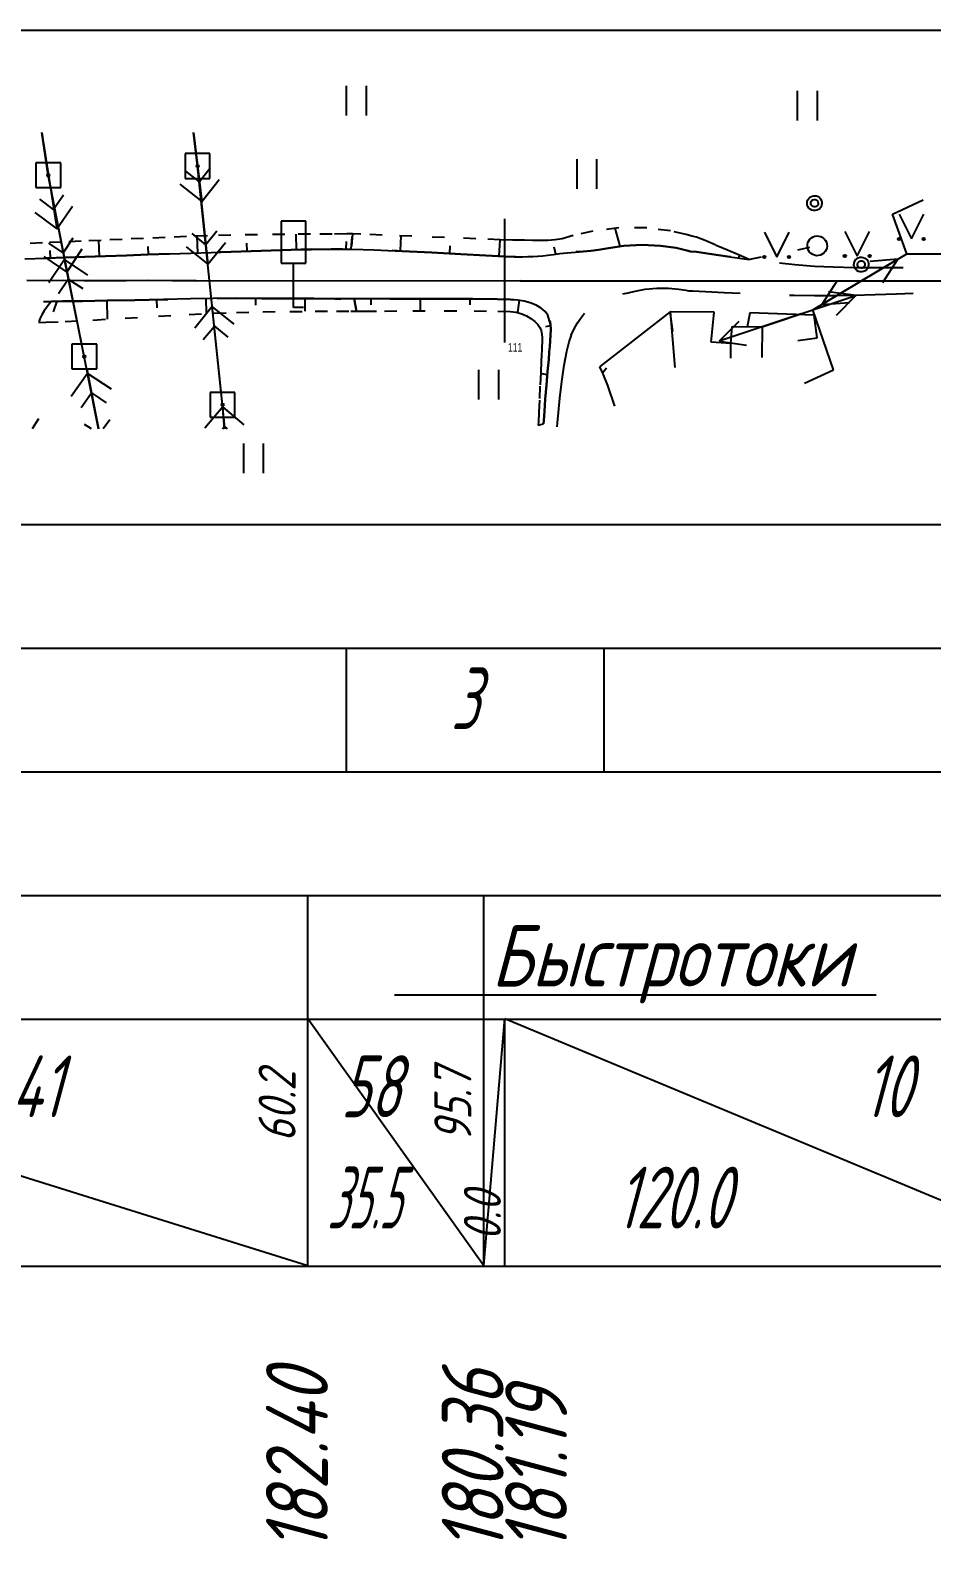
# Model space of a CAD drawing. Extents: x 2172 to 5772, y -842 to -248.
# Drawn here: x 5137.4 to 5173.9, y -671.7 to -610.6 of the extents above; entities that cross this region are included whole.
import ezdxf

# ---------------------------------------------------------------- set-up
doc = ezdxf.new("R2010")
doc.units = 0
doc.header["$MEASUREMENT"] = 0
doc.linetypes.add('CONTI', pattern=[0])
doc.linetypes.add('STROT', pattern=[1.7, 0.5, -1.2])
doc.layers.get('0').update_dxf_attribs({"linetype": 'CONTINUOUS'})
for name, color, linetype in [('DEFAULT', 7, 'CONTI'), ('OTKOSDEFAULT', 32, 'CONTI'), ('SIT_LDEFAULT', 7, 'CONTI'), ('USLZNDEFAULT', 7, 'CONTI'), ('ОТМЕТКИ_КЮВЕТОВ', 7, 'CONTINUOUS'), ('ЧЕРНЫЕ_ОТМЕТКИ', 7, 'CONTINUOUS')]:
    doc.layers.add(name, color=color, linetype=linetype)
doc.styles.add('SHRFT', font='TXT', dxfattribs={"width": 8.75})
doc.styles.add('ГОСТ', font='gost.TTF', dxfattribs={"oblique": 15, "height": 1})

# ---------------------------------------------------------------- blocks, each defined once
blk = doc.blocks.new('BL_2014')
at = {"color": 0}
for p, q in [((-2.5, 5), (0, 0)), ((0, 0), (2.5, 5))]:
    blk.add_line(p, q, dxfattribs=at)
for centre in [(-2.5, 0), (2.5, 0)]:
    blk.add_circle(centre, 0.25, dxfattribs=at)
blk = doc.blocks.new('BL_12')
at = {"color": 0}
for p, q in [((2.5, 17.5), (-2.5, 17.5)), ((-2.5, 17.5), (-2.5, 9)), ((2.5, 9), (2.5, 17.5)), ((-2.5, 9), (0, 9)), ((0, 0), (0, 9)), ((0, 9), (2.5, 9)), ((2, 0), (0, 0))]:
    blk.add_line(p, q, dxfattribs=at)
blk = doc.blocks.new('BL_27')
at = {"color": 0}
for p, q in [((2.5, 2.5), (-2.5, 2.5)), ((-2.5, 2.5), (-2.5, -2.5)), ((2.5, -2.5), (2.5, 2.5)), ((-2.5, -2.5), (2.5, -2.5))]:
    blk.add_line(p, q, dxfattribs=at)
blk.add_circle((0, 0), 0.25, dxfattribs=at)
blk = doc.blocks.new('BL_2011')
at = {"color": 0}
for p, q in [((0, 0), (0, 6)), ((4, 0), (4, 6))]:
    blk.add_line(p, q, dxfattribs=at)

msp = doc.modelspace()

# ---------------------------------------------------------------- linework, layer by layer
at = {"linetype": 'Continuous'}
for p, q in [((4736.596, -610.584), (5570.216, -610.584)), ((4736.596, -630.584), (5570.216, -630.584)), ((4736.596, -635.584), (5570.216, -635.584)), ((4736.596, -640.584), (5570.216, -640.584)), ((4736.596, -645.584), (5570.216, -645.584)), ((4736.596, -650.584), (5570.216, -650.584)), ((4736.596, -660.584), (5570.216, -660.584))]:
    msp.add_line(p, q, dxfattribs=at)
for p, q in [((5150.173, -635.584), (5150.173, -640.584)), ((5160.596, -635.584), (5160.596, -640.584))]:
    msp.add_line(p, q)
for points in [[(5148.628, -650.557), (5148.628, -645.584)], [(5155.736, -650.557), (5155.736, -645.584)], [(5171.611, -649.617), (5152.13, -649.617)]]:
    msp.add_lwpolyline(points, dxfattribs=at)
at = {"layer": 'DEFAULT', "color": 12, "linetype": 'CONTI'}
for p, q in [((5156.596, -623.215), (5156.595, -618.216)), ((5144.111, -620.716), (5157.209, -620.715)), ((5157.209, -620.716), (5157.487, -620.716)), ((5157.487, -620.716), (5157.764, -620.716)), ((5157.764, -620.716), (5158.042, -620.716)), ((5158.042, -620.716), (5158.32, -620.716)), ((5158.32, -620.716), (5158.597, -620.716)), ((5158.597, -620.716), (5158.875, -620.716)), ((5158.875, -620.716), (5159.153, -620.716)), ((5159.153, -620.716), (5159.43, -620.716)), ((5159.43, -620.716), (5159.708, -620.716)), ((5159.708, -620.716), (5159.985, -620.716)), ((5159.985, -620.716), (5160.263, -620.716)), ((5160.263, -620.716), (5160.541, -620.716)), ((5160.541, -620.716), (5160.818, -620.716)), ((5160.818, -620.716), (5161.096, -620.716)), ((5161.096, -620.716), (5161.374, -620.716)), ((5161.374, -620.716), (5161.651, -620.716)), ((5161.651, -620.716), (5161.929, -620.716)), ((5161.929, -620.716), (5162.206, -620.716)), ((5162.206, -620.716), (5162.484, -620.716)), ((5162.484, -620.716), (5162.762, -620.716)), ((5162.762, -620.716), (5163.039, -620.716)), ((5163.039, -620.716), (5163.317, -620.716)), ((5163.317, -620.716), (5163.595, -620.716)), ((5163.595, -620.716), (5163.872, -620.716)), ((5163.872, -620.716), (5164.15, -620.716)), ((5164.15, -620.716), (5164.427, -620.716)), ((5164.429, -620.716), (5263.067, -620.716))]:
    msp.add_line(p, q, dxfattribs=at)
for points in [[(5137.987, -620.716, 0), (5137.254, -620.715, 0)], [(5138.755, -620.715, 0), (5137.987, -620.716, 0)], [(5139.558, -620.717, 0), (5138.755, -620.715, 0)], [(5140.399, -620.716, 0), (5139.558, -620.717, 0)], [(5141.272, -620.716, 0), (5140.399, -620.716, 0)], [(5142.183, -620.715, 0), (5141.272, -620.716, 0)], [(5143.13, -620.716, 0), (5142.183, -620.715, 0)], [(5144.111, -620.716, 0), (5143.13, -620.716, 0)]]:
    msp.add_polyline3d(points, dxfattribs=at)
at = {"layer": 'OTKOSDEFAULT', "color": 32, "linetype": 'STROT'}
for p, q in [((5161.2, -618.582, 36.313), (5160.151, -618.71, 36.319)), ((5162.333, -618.584, 36.306), (5161.2, -618.582, 36.313)), ((5163.295, -618.701, 36.3), (5162.333, -618.584, 36.306)), ((5137.891, -619.188, 37.2), (5137.05, -619.219, 37.239)), ((5138.679, -619.155, 37.164), (5137.891, -619.188, 37.2)), ((5139.452, -619.122, 37.129), (5138.679, -619.155, 37.164)), ((5140.268, -619.085, 37.094), (5139.452, -619.122, 37.129)), ((5141.113, -619.046, 37.056), (5140.268, -619.085, 37.094)), ((5141.979, -619.007, 37.018), (5141.113, -619.046, 37.056)), ((5142.851, -618.968, 36.98), (5141.979, -619.007, 37.018)), ((5143.718, -618.932, 36.942), (5142.851, -618.968, 36.98)), ((5144.568, -618.901, 36.905), (5143.718, -618.932, 36.942)), ((5145.508, -618.878, 36.874), (5144.568, -618.901, 36.905)), ((5146.584, -618.858, 36.837), (5145.508, -618.878, 36.874)), ((5147.693, -618.844, 36.8), (5146.584, -618.858, 36.837)), ((5148.736, -618.835, 36.764), (5147.693, -618.844, 36.8)), ((5149.606, -618.829, 36.735), (5148.736, -618.835, 36.764)), ((5150.205, -618.825, 36.715), (5149.606, -618.829, 36.735)), ((5150.427, -618.825, 36.707), (5150.205, -618.825, 36.715)), ((5150.427, -618.825, 36.707), (5150.373, -619.445, 36.69)), ((5150.373, -619.445, 36.69), (5150.427, -618.825, 36.707)), ((5150.761, -618.839, 36.69), (5150.427, -618.825, 36.707)), ((5151.629, -618.874, 36.646), (5150.761, -618.839, 36.69)), ((5152.827, -618.922, 36.585), (5151.629, -618.874, 36.646)), ((5154.158, -618.975, 36.518), (5152.827, -618.922, 36.585)), ((5155.414, -619.022, 36.454), (5154.158, -618.975, 36.518)), ((5156.399, -619.058, 36.404), (5155.414, -619.022, 36.454)), ((5156.906, -619.072, 36.378), (5156.399, -619.058, 36.404)), ((5157.114, -619.074, 36.371), (5156.906, -619.072, 36.378)), ((5157.39, -619.077, 36.363), (5157.114, -619.074, 36.371)), ((5157.713, -619.085, 36.356), (5157.39, -619.077, 36.363)), ((5158.031, -619.09, 36.349), (5157.713, -619.085, 36.356)), ((5158.335, -619.089, 36.342), (5158.031, -619.09, 36.349)), ((5158.628, -619.069, 36.335), (5158.335, -619.089, 36.342)), ((5158.911, -619.023, 36.328), (5158.628, -619.069, 36.335)), ((5159.361, -618.894, 36.325), (5158.911, -619.023, 36.328)), ((5160.151, -618.71, 36.319), (5159.361, -618.894, 36.325)), ((5163.926, -618.846, 36.295), (5163.295, -618.701, 36.3)), ((5164.152, -618.913, 36.294), (5163.926, -618.846, 36.295)), ((5164.346, -618.962, 36.292), (5164.152, -618.913, 36.294)), ((5164.693, -619.096, 36.29), (5164.346, -618.962, 36.292)), ((5165.128, -619.281, 36.286), (5164.693, -619.096, 36.29)), ((5165.603, -619.48, 36.281), (5165.128, -619.281, 36.286)), ((5166.039, -619.665, 36.277), (5165.603, -619.48, 36.281)), ((5166.356, -619.8, 36.275), (5166.039, -619.665, 36.277)), ((5166.48, -619.854, 36.273), (5166.356, -619.8, 36.275)), ((5138.226, -621.582, 37.236), (5138.16, -621.666, 37.237)), ((5138.251, -621.552, 37.236), (5138.226, -621.582, 37.236)), ((5150.588, -621.946, 36.65), (5150.504, -621.455, 36.603)), ((5150.504, -621.455, 36.603), (5150.588, -621.946, 36.65)), ((5137.784, -622.26, 37.239), (5137.736, -622.407, 37.24)), ((5137.863, -622.099, 37.239), (5137.784, -622.26, 37.239)), ((5137.963, -621.939, 37.238), (5137.863, -622.099, 37.239)), ((5138.066, -621.79, 37.237), (5137.963, -621.939, 37.238)), ((5138.16, -621.666, 37.237), (5138.066, -621.79, 37.237)), ((5139.933, -622.308, 37.13), (5141.24, -622.234, 37.065)), ((5141.24, -622.234, 37.065), (5142.586, -622.153, 36.997)), ((5142.586, -622.153, 36.997), (5143.827, -622.078, 36.934)), ((5143.827, -622.078, 36.934), (5144.82, -622.028, 36.884)), ((5144.82, -622.028, 36.884), (5145.743, -621.997, 36.846)), ((5145.743, -621.997, 36.846), (5146.804, -621.976, 36.804)), ((5146.804, -621.976, 36.804), (5147.896, -621.961, 36.759)), ((5147.896, -621.961, 36.759), (5148.923, -621.953, 36.718)), ((5148.923, -621.953, 36.718), (5149.781, -621.949, 36.683)), ((5149.781, -621.949, 36.683), (5150.369, -621.946, 36.659)), ((5150.369, -621.946, 36.659), (5150.588, -621.946, 36.65)), ((5150.588, -621.946, 36.65), (5150.906, -621.945, 36.631)), ((5150.906, -621.945, 36.631), (5151.729, -621.943, 36.579)), ((5151.729, -621.943, 36.579), (5152.873, -621.94, 36.508)), ((5152.873, -621.94, 36.508), (5154.144, -621.94, 36.428)), ((5154.144, -621.94, 36.428), (5155.35, -621.942, 36.353)), ((5155.35, -621.942, 36.353), (5156.304, -621.95, 36.293)), ((5156.304, -621.95, 36.293), (5156.814, -621.964, 36.261)), ((5156.814, -621.964, 36.261), (5157.05, -621.994, 36.246)), ((5157.05, -621.994, 36.246), (5157.279, -622.053, 36.231)), ((5157.279, -622.053, 36.231), (5157.471, -622.138, 36.215)), ((5157.471, -622.138, 36.215), (5157.65, -622.246, 36.199)), ((5157.65, -622.246, 36.199), (5157.803, -622.367, 36.185)), ((5137.736, -622.407, 37.24), (5138.031, -622.395, 37.225)), ((5138.031, -622.395, 37.225), (5138.813, -622.363, 37.186)), ((5138.813, -622.363, 37.186), (5139.933, -622.308, 37.13)), ((5157.803, -622.367, 36.185), (5157.925, -622.491, 36.172)), ((5157.925, -622.491, 36.172), (5158.01, -622.609, 36.162)), ((5158.01, -622.609, 36.162), (5158.062, -622.732, 36.162)), ((5158.062, -622.732, 36.162), (5158.089, -622.876, 36.162)), ((5158.089, -622.876, 36.162), (5158.101, -623.035, 36.162)), ((5158.095, -623.375, 36.162), (5158.085, -623.544, 36.162)), ((5158.101, -623.202, 36.162), (5158.095, -623.375, 36.162)), ((5158.101, -623.035, 36.162), (5158.101, -623.202, 36.162)), ((5158.066, -623.98, 36.17), (5158.042, -624.432, 36.184)), ((5158.078, -623.707, 36.162), (5158.066, -623.98, 36.17)), ((5158.085, -623.544, 36.162), (5158.078, -623.707, 36.162)), ((5158.042, -624.432, 36.184), (5158.014, -624.985, 36.2)), ((5158.014, -624.985, 36.2), (5157.988, -625.554, 36.217)), ((5157.988, -625.554, 36.217), (5157.966, -626.06, 36.232)), ((5157.952, -626.423, 36.243), (5157.947, -626.563, 36.247)), ((5157.947, -626.563, 36.247), (5158.162, -626.503, 36.304)), ((5157.966, -626.06, 36.232), (5157.952, -626.423, 36.243))]:
    msp.add_line(p, q, dxfattribs=at)
at = {"layer": 'OTKOSDEFAULT', "color": 32}
for p, q in [((5161.254, -619.325), (5161.053, -618.593)), ((5140.191, -619.731), (5140.17, -619.09)), ((5144.173, -619.594), (5144.151, -618.917)), ((5146.17, -619.523), (5146.159, -619.195)), ((5148.17, -619.462), (5148.157, -618.841)), ((5150.171, -619.444), (5150.191, -619.136)), ((5152.37, -619.515), (5152.398, -618.904)), ((5156.366, -619.727), (5156.4, -619.058)), ((5137.17, -619.837, 37.251), (5138.024, -619.806, 37.221)), ((5138.024, -619.806, 37.221), (5138.823, -619.777, 37.193)), ((5138.209, -619.8), (5138.199, -619.489)), ((5138.823, -619.777, 37.193), (5139.606, -619.749, 37.16)), ((5139.606, -619.749, 37.16), (5140.433, -619.722, 37.125)), ((5140.433, -619.722, 37.125), (5141.287, -619.693, 37.089)), ((5141.287, -619.693, 37.089), (5142.157, -619.661, 37.052)), ((5142.157, -619.661, 37.052), (5143.027, -619.632, 37.016)), ((5142.179, -619.661), (5142.169, -619.331)), ((5143.027, -619.632, 37.016), (5143.885, -619.603, 36.98)), ((5143.885, -619.603, 36.98), (5144.712, -619.575, 36.945)), ((5144.712, -619.575, 36.945), (5145.521, -619.547, 36.909)), ((5145.521, -619.547, 36.909), (5146.33, -619.517, 36.872)), ((5146.33, -619.517, 36.872), (5147.138, -619.489, 36.836)), ((5147.138, -619.489, 36.836), (5147.947, -619.465, 36.799)), ((5147.947, -619.465, 36.799), (5148.755, -619.449, 36.763)), ((5148.755, -619.449, 36.763), (5149.564, -619.44, 36.726)), ((5149.564, -619.44, 36.726), (5150.373, -619.445, 36.69)), ((5150.373, -619.445, 36.69), (5150.4, -619.445, 36.693)), ((5150.4, -619.445, 36.693), (5151.312, -619.471, 36.642)), ((5151.312, -619.471, 36.642), (5152.44, -619.518, 36.585)), ((5152.44, -619.518, 36.585), (5153.641, -619.578, 36.523)), ((5153.641, -619.578, 36.523), (5154.808, -619.641, 36.464)), ((5154.369, -619.617), (5154.387, -619.302)), ((5154.808, -619.641, 36.464), (5155.826, -619.698, 36.412)), ((5155.826, -619.698, 36.412), (5156.584, -619.74, 36.374)), ((5156.584, -619.74, 36.374), (5156.969, -619.757, 36.354)), ((5156.969, -619.757, 36.354), (5157.132, -619.756, 36.35)), ((5157.132, -619.756, 36.35), (5157.317, -619.752, 36.345)), ((5157.317, -619.752, 36.345), (5157.522, -619.744, 36.341)), ((5157.522, -619.744, 36.341), (5157.728, -619.734, 36.336)), ((5157.728, -619.734, 36.336), (5157.931, -619.722, 36.332)), ((5157.931, -619.722, 36.332), (5158.132, -619.705, 36.328)), ((5158.132, -619.705, 36.328), (5158.332, -619.681, 36.323)), ((5158.332, -619.681, 36.323), (5158.555, -619.653, 36.321)), ((5158.555, -619.653, 36.321), (5158.82, -619.621, 36.319)), ((5158.649, -619.641), (5158.59, -619.358)), ((5158.82, -619.621, 36.319), (5159.118, -619.59, 36.316)), ((5159.118, -619.59, 36.316), (5159.435, -619.56, 36.314)), ((5159.435, -619.56, 36.314), (5159.756, -619.534, 36.311)), ((5159.756, -619.534, 36.311), (5160.074, -619.504, 36.308)), ((5160.074, -619.504, 36.308), (5160.375, -619.467, 36.306)), ((5160.375, -619.467, 36.306), (5160.788, -619.395, 36.304)), ((5160.788, -619.395, 36.304), (5161.403, -619.311, 36.302)), ((5161.403, -619.311, 36.302), (5162.143, -619.272, 36.299)), ((5162.143, -619.272, 36.299), (5162.89, -619.305, 36.296)), ((5162.89, -619.305, 36.296), (5163.521, -619.393, 36.294)), ((5163.521, -619.393, 36.294), (5163.948, -619.489, 36.292)), ((5163.948, -619.489, 36.292), (5164.104, -619.532, 36.292)), ((5164.104, -619.532, 36.292), (5164.35, -619.553, 36.29)), ((5164.35, -619.553, 36.29), (5164.87, -619.629, 36.286)), ((5164.87, -619.629, 36.286), (5165.603, -619.734, 36.28)), ((5165.603, -619.734, 36.28), (5166.48, -619.854, 36.273)), ((5166.064, -619.797), (5166.08, -619.683)), ((5138.719, -621.547, 37.214), (5138.251, -621.552, 37.236)), ((5138.476, -621.549), (5138.32, -621.971)), ((5139.504, -621.539, 37.178), (5138.719, -621.547, 37.214)), ((5140.505, -621.524, 37.132), (5139.504, -621.539, 37.178)), ((5140.49, -621.524), (5140.504, -622.277)), ((5141.63, -621.502, 37.08), (5140.505, -621.524, 37.132)), ((5142.784, -621.477, 37.027), (5141.63, -621.502, 37.08)), ((5142.5, -621.484), (5142.509, -621.82)), ((5143.871, -621.452, 36.976), (5142.784, -621.477, 37.027)), ((5144.798, -621.437, 36.933), (5143.871, -621.452, 36.976)), ((5144.501, -621.443), (5144.51, -622.044)), ((5145.714, -621.43, 36.879), (5144.798, -621.437, 36.933)), ((5146.762, -621.431, 36.816), (5145.714, -621.43, 36.879)), ((5146.502, -621.431), (5146.503, -621.708)), ((5147.845, -621.434, 36.752), (5146.762, -621.431, 36.816)), ((5148.862, -621.439, 36.691), (5147.845, -621.434, 36.752)), ((5148.504, -621.436), (5148.502, -621.955)), ((5149.711, -621.446, 36.641), (5148.862, -621.439, 36.691)), ((5150.294, -621.452, 36.606), (5149.711, -621.446, 36.641)), ((5150.504, -621.455, 36.603), (5150.294, -621.452, 36.606)), ((5150.51, -621.455, 36.593), (5150.504, -621.455, 36.603)), ((5150.827, -621.454, 36.583), (5150.51, -621.455, 36.593)), ((5151.652, -621.452, 36.558), (5150.827, -621.454, 36.583)), ((5151.172, -621.452), (5151.174, -621.699)), ((5152.799, -621.451, 36.524), (5151.652, -621.452, 36.558)), ((5154.076, -621.452, 36.485), (5152.799, -621.451, 36.524)), ((5153.172, -621.451), (5153.173, -621.94)), ((5155.299, -621.455, 36.448), (5154.076, -621.452, 36.485)), ((5155.172, -621.455), (5155.171, -621.699)), ((5156.277, -621.462, 36.419), (5155.299, -621.455, 36.448)), ((5156.822, -621.475, 36.402), (5156.277, -621.462, 36.419)), ((5157.101, -621.498, 36.404), (5156.822, -621.475, 36.402)), ((5157.37, -621.54, 36.406), (5157.101, -621.498, 36.404)), ((5157.169, -621.506), (5157.109, -622.009)), ((5157.621, -621.61, 36.409), (5157.37, -621.54, 36.406)), ((5157.854, -621.709, 36.411), (5157.621, -621.61, 36.409)), ((5158.059, -621.828, 36.413), (5157.854, -621.709, 36.411)), ((5158.222, -621.967, 36.415), (5158.059, -621.828, 36.413)), ((5158.336, -622.113, 36.416), (5158.222, -621.967, 36.415)), ((5158.437, -622.474, 36.395), (5158.336, -622.113, 36.416)), ((5158.44, -622.538), (5158.232, -622.587)), ((5158.448, -622.688, 36.384), (5158.437, -622.474, 36.395)), ((5158.442, -622.917, 36.371), (5158.448, -622.688, 36.384)), ((5158.392, -623.595, 36.334), (5158.408, -623.377, 36.346)), ((5158.408, -623.377, 36.346), (5158.426, -623.149, 36.359)), ((5158.426, -623.149, 36.359), (5158.442, -622.917, 36.371)), ((5158.324, -624.384, 36.326), (5158.366, -623.911, 36.331)), ((5158.366, -623.911, 36.331), (5158.392, -623.595, 36.334)), ((5158.311, -624.524), (5158.04, -624.465)), ((5158.276, -624.943, 36.32), (5158.324, -624.384, 36.326)), ((5158.23, -625.51, 36.314), (5158.276, -624.943, 36.32)), ((5158.195, -626.01, 36.309), (5158.23, -625.51, 36.314)), ((5158.162, -626.503, 36.304), (5158.171, -626.368, 36.305)), ((5158.171, -626.368, 36.305), (5158.195, -626.01, 36.309))]:
    msp.add_line(p, q, dxfattribs=at)
at = {"layer": 'SIT_LDEFAULT', "color": 7}
for p, q in [((5138.126, -616.45), (5137.866, -614.716)), ((5138.052, -615.957), (5137.871, -614.716)), ((5144.163, -616.077), (5144.001, -614.716)), ((5144.103, -615.58), (5144.001, -614.716)), ((5144.002, -614.716), (5144.333, -617.512)), ((5137.932, -615.166), (5138.465, -618.623)), ((5145.175, -625.734), (5144.163, -616.077)), ((5139.582, -623.785), (5138.126, -616.45)), ((5144.239, -616.717), (5143.684, -616.28)), ((5144.214, -616.574), (5144.58, -620.055)), ((5144.676, -616.162), (5144.239, -616.717)), ((5144.333, -617.512), (5145.033, -616.623)), ((5138.216, -616.941), (5138.88, -620.375)), ((5138.74, -617.259), (5138.34, -617.832)), ((5143.446, -616.812), (5144.333, -617.512)), ((5168.884, -617.393), (5168.933, -617.344)), ((5168.933, -617.344), (5168.993, -617.307)), ((5168.993, -617.307), (5169.059, -617.286)), ((5169.059, -617.286), (5169.128, -617.28)), ((5169.128, -617.28), (5169.197, -617.29)), ((5169.197, -617.29), (5169.262, -617.316)), ((5169.262, -617.316), (5169.319, -617.356)), ((5169.319, -617.356), (5169.365, -617.409)), ((5137.575, -617.958), (5138.465, -618.623)), ((5138.34, -617.832), (5137.786, -617.418)), ((5138.465, -618.623), (5139.107, -617.702)), ((5168.818, -617.587), (5168.825, -617.518)), ((5168.828, -617.656), (5168.818, -617.587)), ((5168.825, -617.518), (5168.847, -617.452)), ((5168.854, -617.721), (5168.828, -617.656)), ((5168.847, -617.452), (5168.884, -617.393)), ((5168.893, -617.778), (5168.854, -617.721)), ((5168.945, -617.825), (5168.893, -617.778)), ((5169.006, -617.858), (5168.945, -617.825)), ((5168.97, -617.558), (5168.985, -617.511)), ((5168.971, -617.607), (5168.97, -617.558)), ((5168.988, -617.654), (5168.971, -617.607)), ((5168.985, -617.511), (5169.015, -617.471)), ((5169.019, -617.692), (5168.988, -617.654)), ((5169.074, -617.876), (5169.006, -617.858)), ((5169.015, -617.471), (5169.056, -617.443)), ((5169.061, -617.718), (5169.019, -617.692)), ((5169.056, -617.443), (5169.103, -617.43)), ((5169.109, -617.729), (5169.061, -617.718)), ((5169.143, -617.879), (5169.074, -617.876)), ((5169.103, -617.43), (5169.152, -617.434)), ((5169.158, -617.724), (5169.109, -617.729)), ((5169.211, -617.865), (5169.143, -617.879)), ((5169.152, -617.434), (5169.198, -617.453)), ((5169.203, -617.704), (5169.158, -617.724)), ((5169.198, -617.453), (5169.235, -617.485)), ((5169.238, -617.67), (5169.203, -617.704)), ((5169.275, -617.836), (5169.211, -617.865)), ((5169.235, -617.485), (5169.259, -617.528)), ((5169.261, -617.626), (5169.238, -617.67)), ((5169.259, -617.528), (5169.268, -617.577)), ((5169.268, -617.577), (5169.261, -617.626)), ((5169.33, -617.793), (5169.275, -617.836)), ((5169.373, -617.738), (5169.33, -617.793)), ((5169.365, -617.409), (5169.398, -617.47)), ((5169.403, -617.675), (5169.373, -617.738)), ((5169.398, -617.47), (5169.415, -617.537)), ((5169.417, -617.607), (5169.403, -617.675)), ((5169.415, -617.537), (5169.417, -617.607)), ((5172.269, -618.021), (5173.511, -617.448)), ((5172.854, -619.634), (5172.269, -618.021)), ((5138.725, -619.592), (5138.145, -619.197)), ((5139.111, -619.002), (5138.725, -619.592)), ((5144.496, -619.26), (5143.947, -618.814)), ((5144.941, -618.71), (5144.496, -619.26)), ((5144.58, -620.055), (5145.292, -619.177)), ((5168.833, -619.256), (5168.851, -619.177)), ((5168.851, -619.177), (5168.884, -619.103)), ((5168.884, -619.103), (5168.932, -619.038)), ((5168.932, -619.038), (5168.992, -618.984)), ((5168.992, -618.984), (5169.062, -618.943)), ((5169.062, -618.943), (5169.138, -618.916)), ((5169.138, -618.916), (5169.219, -618.906)), ((5169.219, -618.906), (5169.299, -618.912)), ((5169.299, -618.912), (5169.377, -618.934)), ((5169.377, -618.934), (5169.449, -618.972)), ((5169.449, -618.972), (5169.512, -619.023)), ((5169.512, -619.023), (5169.563, -619.085)), ((5169.563, -619.085), (5169.601, -619.157)), ((5169.601, -619.157), (5169.623, -619.235)), ((5137.947, -619.743), (5138.88, -620.375)), ((5138.823, -619.777), (5138.066, -619.805)), ((5139.606, -619.749), (5138.823, -619.777)), ((5138.88, -620.375), (5139.499, -619.433)), ((5140.433, -619.722), (5139.606, -619.749)), ((5141.287, -619.693), (5140.433, -619.722)), ((5142.157, -619.661), (5141.287, -619.693)), ((5143.027, -619.632), (5142.157, -619.661)), ((5143.031, -619.632), (5143.027, -619.632)), ((5143.7, -619.342), (5144.58, -620.055)), ((5145.521, -619.547), (5145.032, -619.565)), ((5146.33, -619.517), (5145.521, -619.547)), ((5147.138, -619.489), (5146.33, -619.517)), ((5147.947, -619.465), (5147.138, -619.489)), ((5148.755, -619.447), (5147.946, -619.463)), ((5149.564, -619.44), (5148.755, -619.449)), ((5150.028, -619.443), (5149.564, -619.44)), ((5152.44, -619.518), (5152.028, -619.501)), ((5153.641, -619.578), (5152.44, -619.518)), ((5154.808, -619.641), (5153.642, -619.58)), ((5155.826, -619.698), (5154.808, -619.641)), ((5156.584, -619.74), (5155.826, -619.698)), ((5156.969, -619.757), (5156.584, -619.74)), ((5157.021, -619.756), (5156.968, -619.755)), ((5159.756, -619.534), (5159.483, -619.556)), ((5160.074, -619.504), (5159.756, -619.534)), ((5160.375, -619.467), (5160.074, -619.504)), ((5160.788, -619.395), (5160.375, -619.467)), ((5161.403, -619.311), (5160.788, -619.395)), ((5162.143, -619.272), (5161.403, -619.311)), ((5162.89, -619.305), (5162.143, -619.272)), ((5163.521, -619.393), (5162.89, -619.305)), ((5163.948, -619.489), (5163.521, -619.393)), ((5164.104, -619.532), (5163.948, -619.489)), ((5164.35, -619.553), (5164.104, -619.532)), ((5164.87, -619.629), (5164.35, -619.553)), ((5165.603, -619.734), (5164.871, -619.631)), ((5165.724, -619.751), (5165.603, -619.734)), ((5166.48, -619.854), (5166.633, -619.823)), ((5166.633, -619.823), (5166.971, -619.757)), ((5168.442, -619.462), (5168.685, -619.414)), ((5168.685, -619.414), (5168.933, -619.365)), ((5168.831, -619.337), (5168.833, -619.256)), ((5168.845, -619.416), (5168.831, -619.337)), ((5168.875, -619.492), (5168.845, -619.416)), ((5168.92, -619.559), (5168.875, -619.492)), ((5168.977, -619.616), (5168.92, -619.559)), ((5169.045, -619.661), (5168.977, -619.616)), ((5169.12, -619.691), (5169.045, -619.661)), ((5169.056, -621.901), (5172.854, -619.634)), ((5169.2, -619.705), (5169.12, -619.691)), ((5169.281, -619.703), (5169.2, -619.705)), ((5169.359, -619.684), (5169.281, -619.703)), ((5169.433, -619.65), (5169.359, -619.684)), ((5169.498, -619.602), (5169.433, -619.65)), ((5169.552, -619.542), (5169.498, -619.602)), ((5169.593, -619.472), (5169.552, -619.542)), ((5169.619, -619.396), (5169.593, -619.472)), ((5169.629, -619.315), (5169.619, -619.396)), ((5169.623, -619.235), (5169.629, -619.315)), ((5170.825, -619.828), (5170.885, -619.791)), ((5170.885, -619.791), (5170.951, -619.77)), ((5170.951, -619.77), (5171.02, -619.764)), ((5171.02, -619.764), (5171.089, -619.774)), ((5171.089, -619.774), (5171.154, -619.8)), ((5171.154, -619.8), (5171.211, -619.84)), ((5172.854, -619.634), (5180.682, -619.625)), ((5173.353, -619.633), (5176.853, -619.629)), ((5138.778, -619.865), (5138.15, -620.803)), ((5139.48, -623.295), (5138.778, -619.865)), ((5139.718, -620.49), (5138.778, -619.865)), ((5168.323, -620.072), (5167.706, -620.004)), ((5169.117, -620.137), (5168.323, -620.072)), ((5169.88, -620.171), (5169.117, -620.137)), ((5172.424, -619.89), (5169.419, -621.685)), ((5169.487, -621.645), (5172.491, -619.85)), ((5170.721, -620.191), (5169.88, -620.171)), ((5170.711, -620.071), (5170.717, -620.002)), ((5170.72, -620.14), (5170.711, -620.071)), ((5170.717, -620.002), (5170.739, -619.936)), ((5170.746, -620.205), (5170.72, -620.14)), ((5171.604, -620.195), (5170.721, -620.191)), ((5170.739, -619.936), (5170.776, -619.877)), ((5170.786, -620.262), (5170.746, -620.205)), ((5170.776, -619.877), (5170.825, -619.828)), ((5170.837, -620.309), (5170.786, -620.262)), ((5170.899, -620.342), (5170.837, -620.309)), ((5170.862, -620.042), (5170.877, -619.995)), ((5170.863, -620.091), (5170.862, -620.042)), ((5170.88, -620.137), (5170.863, -620.091)), ((5170.877, -619.995), (5170.907, -619.955)), ((5170.911, -620.176), (5170.88, -620.137)), ((5170.966, -620.36), (5170.899, -620.342)), ((5170.907, -619.955), (5170.948, -619.927)), ((5170.953, -620.202), (5170.911, -620.176)), ((5170.948, -619.927), (5170.995, -619.914)), ((5171.001, -620.213), (5170.953, -620.202)), ((5171.035, -620.363), (5170.966, -620.36)), ((5170.995, -619.914), (5171.045, -619.918)), ((5171.05, -620.208), (5171.001, -620.213)), ((5171.104, -620.349), (5171.035, -620.363)), ((5171.045, -619.918), (5171.09, -619.937)), ((5171.095, -620.188), (5171.05, -620.208)), ((5171.09, -619.937), (5171.127, -619.969)), ((5171.131, -620.154), (5171.095, -620.188)), ((5171.167, -620.32), (5171.104, -620.349)), ((5171.127, -619.969), (5171.151, -620.012)), ((5171.153, -620.11), (5171.131, -620.154)), ((5171.151, -620.012), (5171.16, -620.061)), ((5171.16, -620.061), (5171.153, -620.11)), ((5171.222, -620.277), (5171.167, -620.32)), ((5171.211, -619.84), (5171.257, -619.893)), ((5171.265, -620.222), (5171.222, -620.277)), ((5171.257, -619.893), (5171.29, -619.954)), ((5171.295, -620.159), (5171.265, -620.222)), ((5171.29, -619.954), (5171.307, -620.021)), ((5171.309, -620.091), (5171.295, -620.159)), ((5171.307, -620.021), (5171.309, -620.091)), ((5172.491, -619.85), (5171.376, -619.935)), ((5172.486, -620.193), (5171.604, -620.195)), ((5171.889, -620.793), (5172.491, -619.85)), ((5172.7, -620.192), (5172.486, -620.193)), ((5138.54, -621.238), (5138.934, -620.649)), ((5138.934, -620.649), (5139.525, -621.039)), ((5162.265, -621.064), (5162.739, -621.018)), ((5162.739, -621.018), (5163.215, -621.02)), ((5163.215, -621.02), (5163.627, -621.059)), ((5170.022, -620.742), (5169.419, -621.685)), ((5137.934, -621.565), (5137.971, -621.563)), ((5137.971, -621.563), (5138.251, -621.552)), ((5138.251, -621.552), (5138.719, -621.547)), ((5138.719, -621.547), (5139.504, -621.539)), ((5139.504, -621.539), (5140.505, -621.524)), ((5140.505, -621.524), (5141.63, -621.502)), ((5141.63, -621.502), (5142.784, -621.477)), ((5142.784, -621.477), (5142.961, -621.474)), ((5144.961, -621.436), (5145.714, -621.43)), ((5145.714, -621.43), (5146.762, -621.431)), ((5146.762, -621.431), (5147.845, -621.434)), ((5147.845, -621.434), (5148.862, -621.439)), ((5148.862, -621.439), (5149.711, -621.446)), ((5149.711, -621.446), (5149.961, -621.449)), ((5151.96, -621.451), (5152.799, -621.451)), ((5152.799, -621.451), (5154.076, -621.452)), ((5154.076, -621.452), (5155.299, -621.455)), ((5155.299, -621.455), (5156.277, -621.462)), ((5156.277, -621.462), (5156.822, -621.475)), ((5156.822, -621.475), (5156.959, -621.486)), ((5161.369, -621.254), (5161.575, -621.207)), ((5161.575, -621.207), (5161.859, -621.14)), ((5161.859, -621.14), (5162.265, -621.064)), ((5163.627, -621.059), (5163.914, -621.105)), ((5163.914, -621.105), (5164.021, -621.129)), ((5164.021, -621.129), (5164.201, -621.128)), ((5164.201, -621.128), (5164.707, -621.152)), ((5164.707, -621.152), (5165.469, -621.19)), ((5165.469, -621.19), (5166.109, -621.221)), ((5167.474, -622.428), (5170.795, -621.321)), ((5168.108, -621.301), (5168.3, -621.307)), ((5168.3, -621.307), (5169.124, -621.321)), ((5169.124, -621.321), (5169.895, -621.318)), ((5169.419, -621.685), (5170.534, -621.6)), ((5170.795, -621.321), (5169.688, -621.165)), ((5169.895, -621.318), (5170.72, -621.301)), ((5170.004, -622.113), (5170.795, -621.321)), ((5170.72, -621.301), (5171.575, -621.274)), ((5171.575, -621.274), (5172.435, -621.243)), ((5172.436, -621.245), (5173.106, -621.222)), ((5144.757, -621.756), (5144.046, -622.634)), ((5145.123, -625.237), (5144.757, -621.756)), ((5145.638, -622.469), (5144.757, -621.756)), ((5159.538, -622.421), (5159.694, -622.19)), ((5159.694, -622.19), (5159.818, -622.035)), ((5163.275, -621.978), (5160.422, -624.204)), ((5165.058, -621.989), (5163.275, -621.978)), ((5163.275, -621.978), (5163.466, -624.232)), ((5163.382, -622.765), (5163.275, -621.978)), ((5164.943, -623.206), (5165.058, -621.989)), ((5168.582, -622.058), (5165.261, -623.165)), ((5166.509, -622.018), (5166.394, -622.594)), ((5169.106, -622.109), (5166.508, -622.016)), ((5167, -622.585), (5169.056, -621.901)), ((5169.891, -624.317), (5169.056, -621.901)), ((5169.231, -623.034), (5169.106, -622.109)), ((5144.396, -623.101), (5144.842, -622.551)), ((5144.842, -622.551), (5145.391, -622.997)), ((5158.412, -622.326), (5158.439, -622.474)), ((5158.437, -622.474), (5158.448, -622.688)), ((5158.448, -622.688), (5158.442, -622.917)), ((5159.281, -622.926), (5159.398, -622.668)), ((5159.398, -622.668), (5159.538, -622.421)), ((5166.052, -622.373), (5165.261, -623.165)), ((5165.731, -623.263), (5165.782, -622.567)), ((5165.782, -622.567), (5167, -622.585)), ((5167, -622.585), (5166.982, -623.822)), ((5158.408, -623.377), (5158.392, -623.595)), ((5158.426, -623.149), (5158.408, -623.377)), ((5158.442, -622.917), (5158.426, -623.149)), ((5159.097, -623.571), (5159.189, -623.19)), ((5159.19, -623.19), (5159.282, -622.926)), ((5165.731, -623.263), (5164.943, -623.206)), ((5165.261, -623.165), (5166.368, -623.321)), ((5165.735, -623.855), (5165.731, -623.263)), ((5168.439, -623.141), (5169.231, -623.034)), ((5140.164, -626.716), (5139.582, -623.785)), ((5158.366, -623.911), (5158.324, -624.384)), ((5158.392, -623.595), (5158.366, -623.911)), ((5158.993, -624.136), (5159.095, -623.571)), ((5139.715, -624.47), (5139.05, -625.404)), ((5139.678, -624.277), (5140.16, -626.716)), ((5140.161, -626.716), (5139.715, -624.47)), ((5140.679, -625.106), (5139.715, -624.47)), ((5158.324, -624.384), (5158.276, -624.943)), ((5158.898, -624.797), (5158.994, -624.136)), ((5160.422, -624.204), (5160.542, -624.464)), ((5160.707, -624.249), (5160.542, -624.464)), ((5160.542, -624.464), (5160.745, -624.954)), ((5168.709, -624.863), (5169.891, -624.317)), ((5139.453, -625.842), (5139.868, -625.257)), ((5139.868, -625.257), (5140.472, -625.654)), ((5158.276, -624.943), (5158.23, -625.51)), ((5158.817, -625.466), (5158.898, -624.797)), ((5160.745, -624.954), (5161.026, -625.793)), ((5145.182, -625.822), (5144.451, -626.684)), ((5145.256, -626.716), (5145.175, -625.734)), ((5145.255, -626.716), (5145.182, -625.822)), ((5146.045, -626.553), (5145.182, -625.822)), ((5158.23, -625.51), (5158.195, -626.01)), ((5158.757, -626.055), (5158.817, -625.466)), ((5137.73, -626.311), (5137.469, -626.716)), ((5139.873, -626.716), (5139.589, -626.531)), ((5140.612, -626.342), (5140.35, -626.716)), ((5145.217, -626.233), (5145.256, -626.716)), ((5158.171, -626.368), (5158.162, -626.503)), ((5158.195, -626.01), (5158.171, -626.368)), ((5158.705, -626.633), (5158.719, -626.473)), ((5158.719, -626.473), (5158.757, -626.055)), ((5145.166, -626.716), (5145.248, -626.619)), ((5145.248, -626.619), (5145.362, -626.716))]:
    msp.add_line(p, q, dxfattribs=at)
at = {"layer": 'ОТМЕТКИ_КЮВЕТОВ'}
for p, q in [((5116.596, -650.557), (5148.628, -660.557)), ((5148.628, -660.557), (5148.628, -650.557)), ((5148.628, -650.557), (5155.736, -660.557)), ((5155.736, -660.557), (5155.736, -650.557)), ((5155.736, -660.557), (5156.596, -650.557)), ((5156.596, -660.557), (5156.596, -650.557)), ((5156.596, -650.557), (5180.602, -660.557))]:
    msp.add_line(p, q, dxfattribs=at)

# ---------------------------------------------------------------- block references
at = {"layer": 'USLZNDEFAULT', "color": 7, "xscale": 0.1999999999998181, "yscale": 0.1999999999999318, "zscale": 0.1999999999999034}
for name, p in [('BL_2011', (5150.193, -614.033)), ('BL_2011', (5168.437, -614.231)), ('BL_27', (5138.126, -616.45)), ('BL_27', (5144.163, -616.077)), ('BL_2011', (5159.513, -617.006)), ('BL_12', (5148.043, -621.804)), ('BL_2014', (5173.038, -619.03)), ('BL_2014', (5167.591, -619.76)), ('BL_2014', (5170.846, -619.721)), ('BL_27', (5139.582, -623.785)), ('BL_2011', (5155.547, -625.526)), ('BL_27', (5145.175, -625.734)), ('BL_2011', (5146.029, -628.499))]:
    msp.add_blockref(name, p, dxfattribs=at)

# ---------------------------------------------------------------- texts
at = {"style": 'ГОСТ', "oblique": 15}
msp.add_text('Быстротоки', height=2.5, dxfattribs=at).set_placement((5156.036, -649.273))
at = {"layer": 'DEFAULT', "color": 12, "style": 'SHRFT', "width": 0.75}
msp.add_text('111', height=0.35, dxfattribs=at).set_placement((5156.714, -623.591))
at = {"layer": 'ОТМЕТКИ_КЮВЕТОВ', "style": 'ГОСТ', "oblique": 15}
for s, width, p in [('3', 0.8, (5154.406, -638.862)), ('41', 0.8, (5136.62, -654.557)), ('58', 0.8, (5149.959, -654.557)), ('10', 0.8, (5171.1, -654.557)), ('35.5', 0.6, (5149.405, -659.057)), ('120.0', 0.8, (5161.097, -659.057))]:
    msp.add_text(s, height=2.5, dxfattribs=dict(at, width=width)).set_placement(p)
for s, p in [('60.2', (5148.128, -655.557)), ('95.7', (5155.236, -655.557)), ('0.0', (5156.433, -659.557))]:
    msp.add_text(s, height=1.5, rotation=90, dxfattribs=at).set_placement(p)
at = {"layer": 'ЧЕРНЫЕ_ОТМЕТКИ', "style": 'ГОСТ', "oblique": 15}
for s, p in [('182.40', (5149.434, -672.162)), ('180.36', (5156.542, -672.162)), ('181.19', (5159.108, -672.162))]:
    msp.add_text(s, height=2.5, rotation=90, dxfattribs=at).set_placement(p)

doc.saveas('drawing.dxf')
